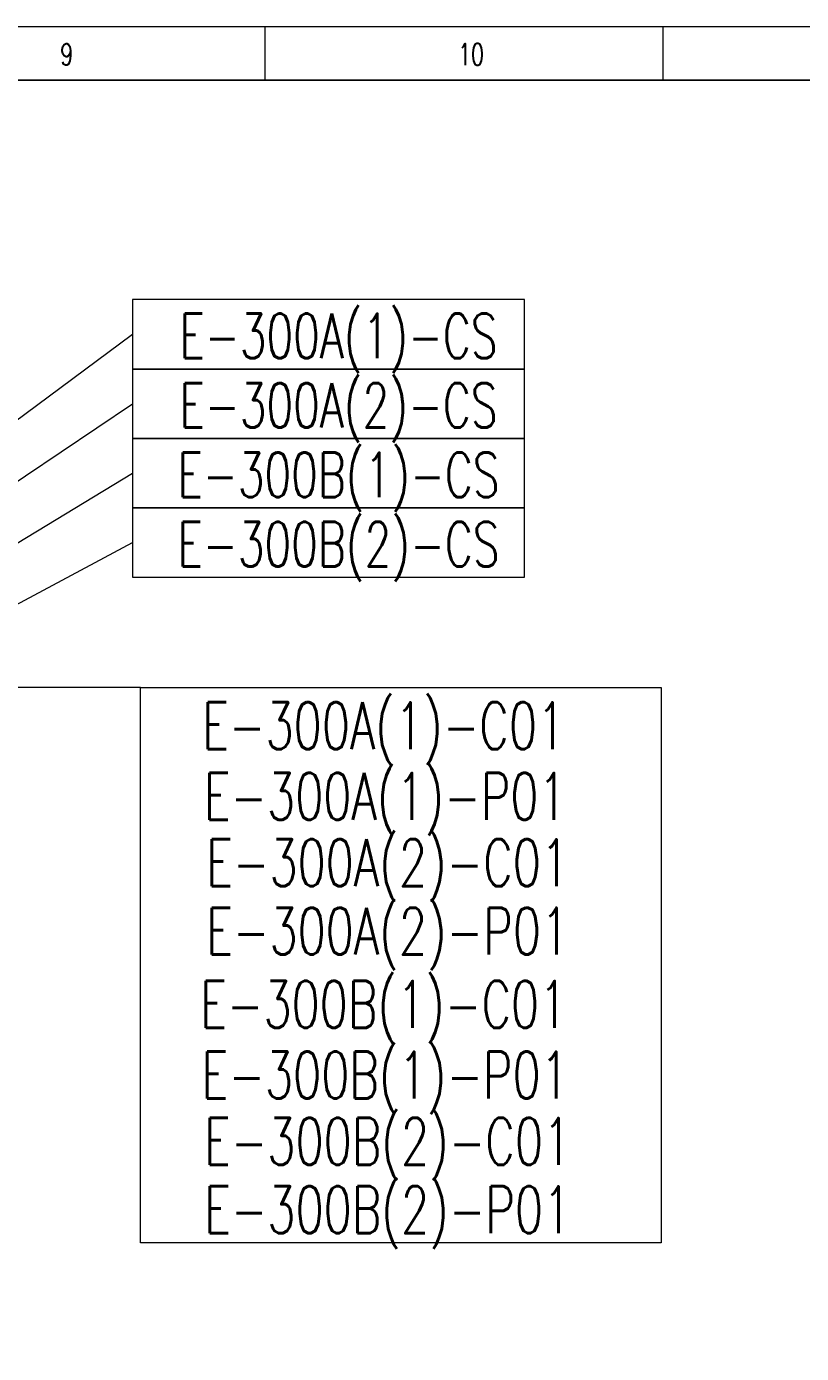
# Model space of a CAD drawing. Header units: inches. Extents: x -1128 to 651, y 96 to 845.
# Drawn here: x 156.3 to 191.7, y 783.9 to 844.5 of the extents above; entities that cross this region are included whole.
import ezdxf
from ezdxf.enums import TextEntityAlignment as Align

# ---------------------------------------------------------------- set-up
doc = ezdxf.new("R2010")
doc.units = ezdxf.units.IN
doc.header["$MEASUREMENT"] = 0
doc.layers.add('Cables', color=7, linetype='Continuous', lineweight=0)
doc.layers.add('Layer 1', color=7, linetype='Continuous')
doc.styles.add('HZTXT', font='txt_qlt.shx', dxfattribs={"width": 0.7, "bigfont": 'hztxt.shx'})
doc.styles.add('TEG BORDER', font='txt_qlt.shx', dxfattribs={"width": 0.7, "bigfont": 'hztxt.shx'})

# ---------------------------------------------------------------- blocks, each defined once
blk = doc.blocks.new('TEG BORDER A2')
for p, q in [((334.12, 420), (334.12, 415)), ((371.25, 420), (371.25, 415))]:
    blk.add_line(p, q)
at = {"linetype": 'Continuous'}
blk.add_line((489, 415), (5, 415), dxfattribs=at)
at = {"color": 5, "lineweight": 15}
blk.add_lwpolyline([(0, 420), (594, 420), (594, 0), (0, 0)], close=True, dxfattribs=at)
blk.add_lwpolyline([(5, 415), (589, 415), (589, 5), (5, 5)], close=True)
at = {"char_height": 2, "width": 2, "attachment_point": 1, "style": 'TEG BORDER'}
for s, insert in [('9', (315.05, 418.41)), ('\\pi2.2204e-016;10', (352.17, 418.41))]:
    blk.add_mtext(s, dxfattribs=dict(at, insert=insert))

msp = doc.modelspace()

# ---------------------------------------------------------------- linework, layer by layer
at = {"layer": 'Layer 1', "color": 0, "lineweight": 5}
for points in [[(179.063, 832.074), (161.164, 832.074), (161.164, 828.901), (179.063, 828.901), (179.063, 832.074)], [(138.28, 813.495), (161.164, 830.488)], [(179.063, 828.901), (161.164, 828.901), (161.164, 825.729), (179.063, 825.729), (179.063, 828.901)], [(138.326, 811.954), (161.164, 827.315)], [(179.063, 825.729), (161.164, 825.729), (161.164, 822.558), (179.063, 822.558), (179.063, 825.729)], [(138.371, 810.323), (161.164, 824.144)], [(179.063, 822.558), (161.164, 822.558), (161.164, 819.385), (179.063, 819.385), (179.063, 822.558)], [(138.462, 808.827), (161.164, 820.971)], [(161.527, 814.356), (151.104, 814.356)], [(161.527, 814.356), (185.317, 814.356), (185.317, 788.98), (161.527, 788.98), (161.527, 814.356)]]:
    msp.add_lwpolyline(points, dxfattribs=at)

# ---------------------------------------------------------------- block references
at = {"layer": 'Cables', "color": 0, "xscale": 0.4897326461023622, "yscale": 0.4897326461023622, "zscale": 0.4897326461023622}
msp.add_blockref('TEG BORDER A2', (3.57, 638.86), dxfattribs=at)

# ---------------------------------------------------------------- texts
at = {"color": 0, "lineweight": 9, "style": 'HZTXT', "width": 0.7}
for s, height, p in [('E-300A(1)-CS', 2.03443, (170.573, 829.397)), ('E-300A(2)-CS', 2.03443, (170.573, 826.225)), ('E-300B(1)-CS', 2.03443, (170.573, 823.053)), ('E-300B(2)-CS', 2.03443, (170.573, 819.88)), ('E-300A(1)-C01', 2.14151, (172.636, 811.533)), ('E-300A(1)-P01', 2.14151, (172.705, 808.309)), ('E-300A(2)-C01', 2.14151, (172.814, 805.275)), ('E-300A(2)-P01', 2.14151, (172.815, 802.151)), ('E-300B(1)-C01', 2.14151, (172.636, 798.802)), ('E-300B(1)-P01', 2.14151, (172.705, 795.578)), ('E-300B(2)-C01', 2.14151, (172.814, 792.544)), ('E-300B(2)-P01', 2.14151, (172.815, 789.421))]:
    msp.add_text(s, height=height, dxfattribs=at).set_placement(p, align=Align.CENTER)

doc.saveas('drawing.dxf')
